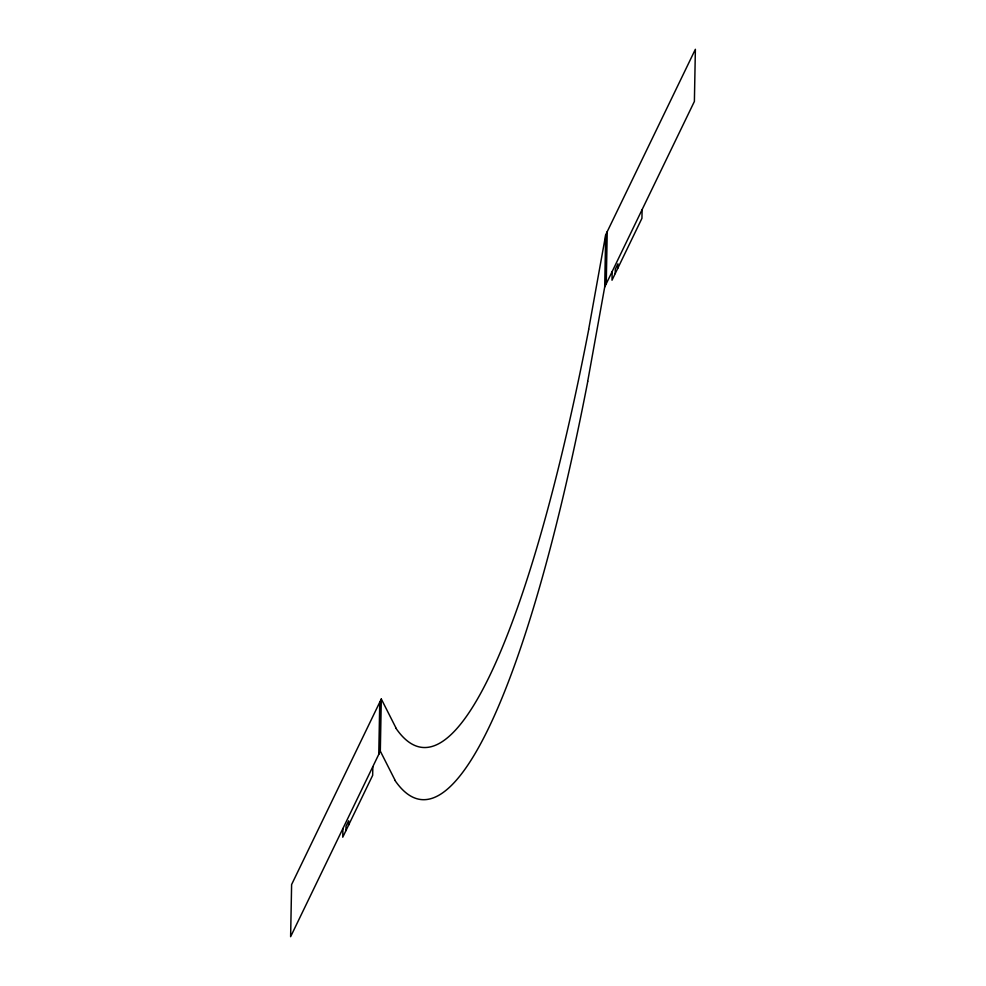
<?xml version="1.0" encoding="UTF-8"?>
<svg xmlns="http://www.w3.org/2000/svg" width="986" height="986" viewBox="0 0 986 986"><rect width="100%" height="100%" fill="white"/><g stroke="black" fill="none" stroke-linecap="round" stroke-linejoin="round"><path stroke-width="1.48" d="M342.918 828.511L342.758 837.2L372.671 775.316L372.831 766.627M345.95 830.594L346.024 826.256L348.662 820.796L348.588 825.146M378.772 754.339L379.758 702.192M381.299 699L291.609 884.553L290.623 936.7L380.313 751.147L381.299 699L395.941 727.878M604.701 287L605.687 234.853L695.376 49.3L694.39 101.447L604.701 287L587.73 381.249M606.242 283.808L607.228 231.661M612.17 271.52L612.01 280.221L641.935 218.325L642.096 209.636M615.202 273.615L615.289 269.264L617.926 263.804L617.84 268.155M588.716 329.102L605.687 234.853M380.313 751.147L394.955 780.025M587.767 381.409A816.445 140.653 -84.3 0 1 394.905 780.345M588.753 329.262A816.445 140.653 -84.3 0 1 395.904 728.198"/></g></svg>
